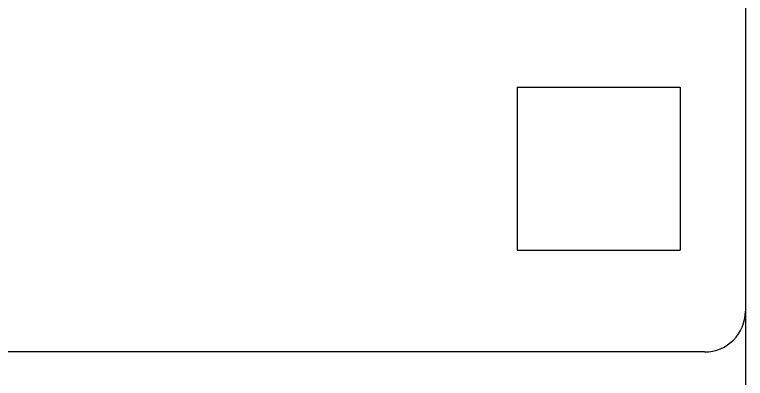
# Model space of a CAD drawing. Extents: x 0 to 420, y 0 to 297.
# Drawn here: x 157.79 to 175.71, y 183.68 to 192.61 of the extents above; entities that cross this region are included whole.
import ezdxf

# ---------------------------------------------------------------- set-up
doc = ezdxf.new("R2010")
doc.units = 0
doc.header["$LTSCALE"] = 23.1
doc.layers.add('10000_FRONT', color=7, linetype='CONTINUOUS')

msp = doc.modelspace()

# ---------------------------------------------------------------- linework, layer by layer
at = {"layer": '10000_FRONT', "color": 7, "linetype": 'CONTINUOUS'}
for p, q in [((175.706, 250.826), (175.706, 162.826)), ((170.106, 190.826), (170.106, 186.826)), ((170.106, 190.826), (174.106, 190.826)), ((174.106, 190.826), (174.106, 186.826)), ((170.106, 186.826), (174.106, 186.826)), ((174.706, 184.326), (141.206, 184.326))]:
    msp.add_line(p, q, dxfattribs=at)
msp.add_arc((174.706, 185.326), 1, 270, 360, dxfattribs=at)

doc.saveas('drawing.dxf')
